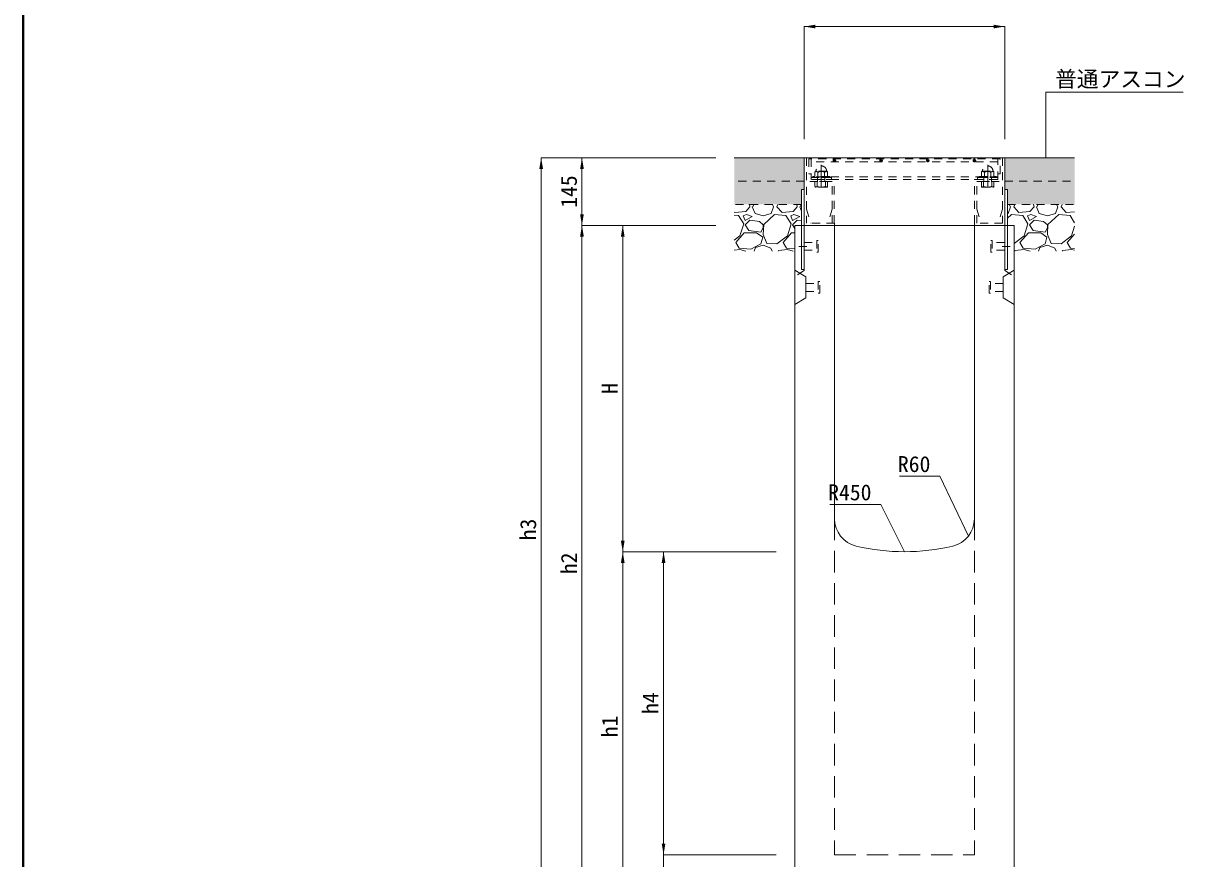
# Model space of a CAD drawing. Units: millimetres at full size. Extents: x 42559 to 133118, y -58351 to -47326.
# Drawn here: x 104126 to 106616, y -54270 to -52478 of the extents above; entities that cross this region are included whole.
import ezdxf
from ezdxf.enums import TextEntityAlignment as Align

# ---------------------------------------------------------------- set-up
doc = ezdxf.new("R2010")
doc.units = ezdxf.units.MM
doc.header["$LTSCALE"] = 23
for name, pattern in [('CHAIN', [18.5, 12, -1.5, 3.5, -1.5]), ('USER1', [1.35, 0.75, -0.6]), ('USER2', [3, 2, -1])]:
    doc.linetypes.add(name, pattern=pattern)
for name, color, linetype, lineweight in [('BT', 30, 'USER1', 13), ('インサート', 92, 'USER1', 9), ('グレーチング', 7, 'USER1', 13), ('ハッチング_基礎', 150, 'Continuous', 9), ('受枠', 3, 'Continuous', 9), ('図枠', 7, 'Continuous', 5), ('寸法線', 7, 'Continuous', 13), ('引出線', 4, 'Continuous', 13), ('本体', 2, 'Continuous', 13), ('舗装・基礎', 3, 'Continuous', 13)]:
    doc.layers.add(name, color=color, linetype=linetype, lineweight=lineweight)
doc.layers.add('ハッチング_舗装', color=7, linetype='Continuous')
doc.styles.add('ＭＳ ゴシック', font='')
doc.styles.get('ＭＳ ゴシック').set_extended_font_data('MS Gothic')

# ---------------------------------------------------------------- blocks, each defined once
blk = doc.blocks.new('filled_arrow')
at = {"color": 0, "linetype": 'Continuous', "lineweight": -2}
blk.add_solid([(7.5, 1.25), (0, 0), (7.5, -1.25)], dxfattribs=at)

msp = doc.modelspace()

# ---------------------------------------------------------------- hatches: boundary and pattern name
at = {"layer": 'ハッチング_舗装'}
for points in [[(105651.62, -52766.27), (105651.62, -52816.27), (105801.62, -52816.27), (105801.62, -52766.27)], [(106225.62, -52816.27), (106381.62, -52816.27), (106381.62, -52766.27), (106231.62, -52766.27), (106231.62, -52816.27)], [(105801.62, -52816.27), (105801.62, -52834.27), (105795.62, -52834.27), (105795.62, -52866.27), (105651.62, -52866.27), (105651.62, -52816.27)], [(106231.62, -52816.27), (106231.62, -52834.27), (106237.62, -52834.27), (106237.62, -52866.27), (106381.62, -52866.27), (106381.62, -52816.27)]]:
    msp.add_hatch(color=256, dxfattribs=at).paths.add_polyline_path(points)

# ---------------------------------------------------------------- linework, layer by layer
at = {"layer": 'BT'}
for p, q in [((105824.62, -52797.2), (105824.62, -52806.33)), ((105849.54, -52795.12), (105826.69, -52795.12)), ((105831.11, -52797.2), (105831.11, -52806.33)), ((105845.12, -52797.2), (105845.12, -52806.33)), ((105851.62, -52797.2), (105851.62, -52806.33)), ((106181.62, -52797.2), (106181.62, -52806.33)), ((106183.69, -52795.12), (106206.54, -52795.12)), ((106188.11, -52797.2), (106188.11, -52806.33)), ((106202.12, -52797.2), (106202.12, -52806.33)), ((106208.62, -52797.2), (106208.62, -52806.33)), ((105855.62, -52806.33), (105820.62, -52806.33)), ((105855.62, -52808.27), (105820.62, -52808.27)), ((105851.62, -52817.27), (105824.62, -52817.27)), ((105824.62, -52817.27), (105824.62, -52827.63)), ((105829.24, -52827.94), (105829.24, -52817.27)), ((105830.12, -52817.27), (105830.12, -52808.27)), ((105846.12, -52817.27), (105846.12, -52808.27)), ((105846.99, -52827.94), (105846.99, -52817.27)), ((105851.62, -52817.27), (105851.62, -52827.63)), ((106177.62, -52806.33), (106212.62, -52806.33)), ((106177.62, -52808.27), (106212.62, -52808.27)), ((106181.62, -52817.27), (106208.62, -52817.27)), ((106181.62, -52817.27), (106181.62, -52827.63)), ((106186.24, -52827.94), (106186.24, -52817.27)), ((106187.12, -52817.27), (106187.12, -52808.27)), ((106203.12, -52817.27), (106203.12, -52808.27)), ((106203.99, -52827.94), (106203.99, -52817.27)), ((106208.62, -52817.27), (106208.62, -52827.63)), ((105849.67, -52829.58), (105826.56, -52829.58)), ((106183.56, -52829.58), (106206.67, -52829.58))]:
    msp.add_line(p, q, dxfattribs=at)
for centre, radius, start, end in [((105826.69, -52797.2), 2.08, 90, 180), ((105838.12, -52795.12), 11.42, 0, 180), ((105838.12, -52809.87), 14.48, 61.04954, 118.95046), ((105849.54, -52797.2), 2.08, 0, 90), ((106183.69, -52797.2), 2.08, 90, 180), ((106195.12, -52795.12), 11.42, 0, 180), ((106195.12, -52809.87), 14.48, 61.04954, 118.95046), ((106206.54, -52797.2), 2.08, 0, 90), ((105820.62, -52807.33), 1, 90, 180), ((105820.62, -52807.27), 1, 180, 270), ((105826.56, -52827.63), 1.95, 180, 270), ((105838.12, -52797.67), 31.54, 253.6626, 286.3374), ((105849.67, -52827.63), 1.95, 270, 0), ((105855.62, -52807.33), 1, 0, 90), ((105855.62, -52807.27), 1, 270, 0), ((106177.62, -52807.33), 1, 90, 180), ((106177.62, -52807.27), 1, 180, 270), ((106183.56, -52827.63), 1.95, 180, 270), ((106195.12, -52797.67), 31.54, 253.6626, 286.3374), ((106206.67, -52827.63), 1.95, 270, 0), ((106212.62, -52807.33), 1, 0, 90), ((106212.62, -52807.27), 1, 270, 0)]:
    msp.add_arc(centre, radius, start, end, dxfattribs=at)
for points in [[(105826.69, -52795.78), (105826.06, -52795.9), (105825.02, -52796.27), (105824.62, -52797.2)], [(105831.11, -52797.2), (105829.69, -52796.26), (105828.16, -52795.69), (105826.69, -52795.78)], [(105845.12, -52797.2), (105846.54, -52796.26), (105848.07, -52795.69), (105849.54, -52795.78)], [(105849.54, -52795.78), (105850.17, -52795.9), (105851.21, -52796.27), (105851.62, -52797.2)], [(106183.69, -52795.78), (106183.06, -52795.9), (106182.02, -52796.27), (106181.62, -52797.2)], [(106188.11, -52797.2), (106186.69, -52796.26), (106185.16, -52795.69), (106183.69, -52795.78)], [(106202.12, -52797.2), (106203.54, -52796.26), (106205.07, -52795.69), (106206.54, -52795.78)], [(106206.54, -52795.78), (106207.17, -52795.9), (106208.21, -52796.27), (106208.62, -52797.2)], [(105826.08, -52828.93), (105825.64, -52828.86), (105824.77, -52828.72), (105824.62, -52827.26)], [(105829.24, -52827.94), (105828.19, -52828.6), (105827.11, -52829), (105826.08, -52828.93)], [(105846.99, -52827.94), (105848.04, -52828.6), (105849.12, -52829), (105850.15, -52828.93)], [(105850.15, -52828.93), (105850.59, -52828.86), (105851.46, -52828.72), (105851.62, -52827.26)], [(106183.08, -52828.93), (106182.64, -52828.86), (106181.77, -52828.72), (106181.62, -52827.26)], [(106186.24, -52827.94), (106185.19, -52828.6), (106184.11, -52829), (106183.08, -52828.93)], [(106203.99, -52827.94), (106205.04, -52828.6), (106206.12, -52829), (106207.15, -52828.93)], [(106207.15, -52828.93), (106207.59, -52828.86), (106208.46, -52828.72), (106208.62, -52827.26)]]:
    msp.add_open_spline(points, degree=3, dxfattribs=at)
at = {"layer": 'インサート'}
for p, q in [((105801.62, -52947.77), (105828.62, -52947.77)), ((105801.62, -52947.77), (105801.62, -52964.77)), ((105831.62, -52943.77), (105828.62, -52943.77)), ((105828.62, -52943.77), (105828.62, -52968.77)), ((105831.62, -52968.77), (105831.62, -52943.77)), ((106201.62, -52943.77), (106204.62, -52943.77)), ((106201.62, -52968.77), (106201.62, -52943.77)), ((106204.62, -52943.77), (106204.62, -52968.77)), ((106231.62, -52947.77), (106204.62, -52947.77)), ((106231.62, -52947.77), (106231.62, -52964.77)), ((105801.62, -52964.77), (105828.62, -52964.77)), ((105828.62, -52968.77), (105831.62, -52968.77)), ((106204.62, -52968.77), (106201.62, -52968.77)), ((106231.62, -52964.77), (106204.62, -52964.77)), ((105804.82, -53035.77), (105831.82, -53035.77)), ((105804.82, -53035.77), (105804.82, -53052.77)), ((105804.82, -53052.77), (105831.82, -53052.77)), ((105834.82, -53031.77), (105831.82, -53031.77)), ((105831.82, -53031.77), (105831.82, -53056.77)), ((105834.82, -53056.77), (105834.82, -53031.77)), ((106198.42, -53031.77), (106201.42, -53031.77)), ((106198.42, -53056.77), (106198.42, -53031.77)), ((106201.42, -53031.77), (106201.42, -53056.77)), ((106228.42, -53035.77), (106201.42, -53035.77)), ((106228.42, -53052.77), (106201.42, -53052.77)), ((106228.42, -53035.77), (106228.42, -53052.77)), ((105831.82, -53056.77), (105834.82, -53056.77)), ((106201.42, -53056.77), (106198.42, -53056.77))]:
    msp.add_line(p, q, dxfattribs=at)
at = {"layer": 'グレーチング'}
for p, q in [((105811.62, -52768.77), (105811.62, -52800.77)), ((106221.62, -52768.77), (105811.62, -52768.77)), ((105816.12, -52768.77), (105816.12, -52812.77)), ((106217.12, -52774.77), (105816.12, -52774.77)), ((106217.12, -52812.77), (106217.12, -52768.77)), ((106221.62, -52800.77), (106221.62, -52768.77)), ((105811.62, -52800.77), (105816.12, -52800.77)), ((106221.62, -52800.77), (106217.12, -52800.77)), ((106217.12, -52806.77), (105816.12, -52806.77)), ((105816.12, -52808.27), (105860.12, -52808.27)), ((106217.12, -52812.77), (105816.12, -52812.77)), ((105860.12, -52808.27), (105860.12, -52812.77)), ((106217.12, -52808.27), (106173.12, -52808.27)), ((106173.12, -52808.27), (106173.12, -52812.77))]:
    msp.add_line(p, q, dxfattribs=at)
at = {"layer": 'グレーチング', "lineweight": 9}
for p, q in [((105869.62, -52771.77), (105863.62, -52771.77)), ((105866.62, -52768.77), (105866.62, -52774.77)), ((105969.62, -52771.77), (105963.62, -52771.77)), ((105966.62, -52768.77), (105966.62, -52774.77)), ((106069.62, -52771.77), (106063.62, -52771.77)), ((106066.62, -52768.77), (106066.62, -52774.77)), ((106169.62, -52771.77), (106163.62, -52771.77)), ((106166.62, -52768.77), (106166.62, -52774.77))]:
    msp.add_line(p, q, dxfattribs=at)
for centre in [(105866.62, -52771.77), (105966.62, -52771.77), (106066.62, -52771.77), (106166.62, -52771.77)]:
    msp.add_circle(centre, 3, dxfattribs=at)
at = {"layer": 'ハッチング_基礎'}
for p, q in [((105685.12, -52871.65), (105675.98, -52881.81)), ((105684.1, -52866.57), (105682.93, -52866.27)), ((105685.12, -52871.65), (105684.1, -52866.57)), ((105690.2, -52871.65), (105696.3, -52885.87)), ((105691.22, -52871.65), (105693.52, -52866.27)), ((105730.84, -52885.87), (105735.92, -52871.65)), ((105733.44, -52866.27), (105735.92, -52871.65)), ((105743.03, -52871.65), (105745.05, -52866.27)), ((105754.21, -52883.84), (105743.03, -52871.65)), ((105786.72, -52871.65), (105777.58, -52881.81)), ((105785.7, -52866.57), (105784.53, -52866.27)), ((105786.72, -52871.65), (105785.7, -52866.57)), ((105791.8, -52871.65), (105795.62, -52880.55)), ((105792.82, -52871.65), (105795.12, -52866.27)), ((106238.84, -52885.87), (106243.92, -52871.65)), ((106241.44, -52866.27), (106243.92, -52871.65)), ((106251.03, -52871.65), (106253.05, -52866.27)), ((106262.21, -52883.84), (106251.03, -52871.65)), ((106294.72, -52871.65), (106285.58, -52881.81)), ((106293.7, -52866.57), (106292.53, -52866.27)), ((106294.72, -52871.65), (106293.7, -52866.57)), ((106299.8, -52871.65), (106305.9, -52885.87)), ((106300.82, -52871.65), (106303.12, -52866.27)), ((106340.44, -52885.87), (106345.52, -52871.65)), ((106343.04, -52866.27), (106345.52, -52871.65)), ((106352.63, -52871.65), (106354.65, -52866.27)), ((106363.81, -52883.84), (106352.63, -52871.65)), ((105652.61, -52883.84), (105651.62, -52882.75)), ((105660.74, -52889.93), (105651.62, -52889.17)), ((105675.98, -52881.81), (105652.61, -52883.84)), ((105671.91, -52908.22), (105660.74, -52889.93)), ((105678.01, -52887.9), (105670.9, -52890.95)), ((105670.9, -52890.95), (105674.96, -52901.11)), ((105674.96, -52901.11), (105690.2, -52891.97)), ((105685.12, -52900.09), (105674.96, -52910.25)), ((105690.2, -52891.97), (105678.01, -52887.9)), ((105705.44, -52903.14), (105685.12, -52900.09)), ((105696.3, -52885.87), (105713.57, -52890.95)), ((105713.57, -52910.25), (105705.44, -52903.14)), ((105713.57, -52890.95), (105730.84, -52885.87)), ((105737.95, -52887.9), (105714.58, -52909.24)), ((105762.34, -52889.93), (105737.95, -52887.9)), ((105777.58, -52881.81), (105754.21, -52883.84)), ((105773.51, -52908.22), (105762.34, -52889.93)), ((105779.61, -52887.9), (105772.5, -52890.95)), ((105772.5, -52890.95), (105776.56, -52901.11)), ((105776.56, -52901.11), (105791.8, -52891.97)), ((105786.72, -52900.09), (105776.56, -52910.25)), ((105791.8, -52891.97), (105779.61, -52887.9)), ((105795.62, -52901.43), (105786.72, -52900.09)), ((106237.62, -52886.23), (106238.84, -52885.87)), ((106245.95, -52887.9), (106237.62, -52895.51)), ((106270.34, -52889.93), (106245.95, -52887.9)), ((106285.58, -52881.81), (106262.21, -52883.84)), ((106281.51, -52908.22), (106270.34, -52889.93)), ((106287.61, -52887.9), (106280.5, -52890.95)), ((106280.5, -52890.95), (106284.56, -52901.11)), ((106284.56, -52901.11), (106299.8, -52891.97)), ((106294.72, -52900.09), (106284.56, -52910.25)), ((106299.8, -52891.97), (106287.61, -52887.9)), ((106315.04, -52903.14), (106294.72, -52900.09)), ((106305.9, -52885.87), (106323.17, -52890.95)), ((106323.17, -52910.25), (106315.04, -52903.14)), ((106323.17, -52890.95), (106340.44, -52885.87)), ((106347.55, -52887.9), (106324.18, -52909.24)), ((106371.94, -52889.93), (106347.55, -52887.9)), ((106381.62, -52882.29), (106363.81, -52883.84)), ((106381.62, -52905.77), (106371.94, -52889.93)), ((105654.64, -52947.85), (105672.93, -52927.53)), ((105663.78, -52933.62), (105671.91, -52908.22)), ((105672.93, -52927.53), (105699.34, -52927.53)), ((105674.96, -52910.25), (105683.09, -52922.45)), ((105683.09, -52922.45), (105708.49, -52925.49)), ((105699.34, -52927.53), (105712.55, -52936.67)), ((105708.49, -52925.49), (105713.57, -52916.35)), ((105714.58, -52909.24), (105713.57, -52930.57)), ((105713.57, -52916.35), (105713.57, -52910.25)), ((105756.24, -52947.85), (105774.53, -52927.53)), ((105765.38, -52933.62), (105773.51, -52908.22)), ((105774.53, -52927.53), (105781.62, -52927.53)), ((105776.56, -52910.25), (105781.62, -52917.84)), ((106264.24, -52947.85), (106282.53, -52927.53)), ((106273.38, -52933.62), (106281.51, -52908.22)), ((106282.53, -52927.53), (106308.94, -52927.53)), ((106284.56, -52910.25), (106292.69, -52922.45)), ((106292.69, -52922.45), (106318.09, -52925.49)), ((106308.94, -52927.53), (106322.15, -52936.67)), ((106318.09, -52925.49), (106323.17, -52916.35)), ((106324.18, -52909.24), (106323.17, -52930.57)), ((106323.17, -52916.35), (106323.17, -52910.25)), ((106374.98, -52933.62), (106381.62, -52912.9)), ((105651.62, -52943.02), (105663.78, -52933.62)), ((105661.75, -52960.04), (105654.64, -52947.85)), ((105708.49, -52950.89), (105687.15, -52962.07)), ((105712.55, -52936.67), (105708.49, -52950.89)), ((105713.57, -52930.57), (105721.7, -52949.88)), ((105721.7, -52949.88), (105743.03, -52950.89)), ((105743.03, -52950.89), (105765.38, -52933.62)), ((105763.35, -52960.04), (105756.24, -52947.85)), ((106251.62, -52950.44), (106273.38, -52933.62)), ((106271.35, -52960.04), (106264.24, -52947.85)), ((106318.09, -52950.89), (106296.75, -52962.07)), ((106322.15, -52936.67), (106318.09, -52950.89)), ((106323.17, -52930.57), (106331.3, -52949.88)), ((106331.3, -52949.88), (106352.63, -52950.89)), ((106352.63, -52950.89), (106374.98, -52933.62)), ((106365.84, -52947.85), (106381.62, -52930.32)), ((106372.95, -52960.04), (106365.84, -52947.85)), ((105663.78, -52963.09), (105651.62, -52964.37)), ((105687.15, -52962.07), (105661.75, -52960.04)), ((105676.53, -52966.27), (105663.78, -52963.09)), ((105694.2, -52966.27), (105697.31, -52959.02)), ((105697.31, -52959.02), (105713.57, -52953.94)), ((105713.57, -52953.94), (105729.82, -52960.04)), ((105729.82, -52960.04), (105732.7, -52966.27)), ((105745.65, -52966.27), (105746.08, -52965.12)), ((105765.38, -52963.09), (105746.08, -52965.12)), ((105781.62, -52961.5), (105763.35, -52960.04)), ((105778.13, -52966.27), (105765.38, -52963.09)), ((106253.65, -52966.27), (106254.08, -52965.12)), ((106273.38, -52963.09), (106254.08, -52965.12)), ((106296.75, -52962.07), (106271.35, -52960.04)), ((106286.13, -52966.27), (106273.38, -52963.09)), ((106303.8, -52966.27), (106306.91, -52959.02)), ((106306.91, -52959.02), (106323.17, -52953.94)), ((106323.17, -52953.94), (106339.42, -52960.04)), ((106339.42, -52960.04), (106342.3, -52966.27)), ((106355.25, -52966.27), (106355.68, -52965.12)), ((106374.98, -52963.09), (106355.68, -52965.12)), ((106381.62, -52960.73), (106372.95, -52960.04)), ((106381.62, -52964.74), (106374.98, -52963.09))]:
    msp.add_line(p, q, dxfattribs=at)
at = {"layer": '受枠'}
for p, q in [((105801.62, -52766.27), (106231.62, -52766.27)), ((105801.62, -53006.27), (105801.62, -52766.27)), ((106231.62, -53006.27), (106231.62, -52766.27)), ((105795.62, -52834.27), (105795.62, -53006.27)), ((105801.62, -52834.27), (105795.62, -52834.27)), ((106231.62, -52834.27), (106237.62, -52834.27)), ((106237.62, -52834.27), (106237.62, -53006.27)), ((106231.62, -52911.27), (105801.62, -52911.27)), ((105795.62, -53006.27), (105801.62, -53006.27)), ((106237.62, -53006.27), (106231.62, -53006.27))]:
    msp.add_line(p, q, dxfattribs=at)
at = {"layer": '受枠', "linetype": 'USER1'}
for p, q in [((105806.12, -52766.27), (105806.12, -52906.77)), ((106227.12, -52766.27), (106227.12, -52906.77)), ((105866.12, -52812.77), (105806.12, -52812.77)), ((105861.62, -52817.27), (105806.12, -52817.27)), ((105861.62, -52906.77), (105861.62, -52817.27)), ((105866.12, -52906.77), (105866.12, -52812.77)), ((106167.12, -52906.77), (106167.12, -52812.77)), ((106167.12, -52812.77), (106227.12, -52812.77)), ((106171.62, -52906.77), (106171.62, -52817.27)), ((106171.62, -52817.27), (106227.12, -52817.27)), ((105806.12, -52876.77), (105816.12, -52906.77)), ((105861.62, -52876.77), (105851.62, -52906.77)), ((106171.62, -52876.77), (106181.62, -52906.77)), ((106227.12, -52876.77), (106217.12, -52906.77)), ((105866.62, -52906.77), (105806.12, -52906.77)), ((105866.62, -52906.77), (105866.62, -52911.27)), ((106227.12, -52906.77), (106166.62, -52906.77)), ((106166.62, -52911.27), (106166.62, -52906.77))]:
    msp.add_line(p, q, dxfattribs=at)
at = {"layer": '受枠', "linetype": 'CHAIN'}
for p, q in [((105838.12, -52830.32), (105838.12, -52781.58)), ((106195.12, -52830.32), (106195.12, -52781.58)), ((105789.95, -52956.27), (105807.28, -52956.27)), ((106243.28, -52956.27), (106225.95, -52956.27))]:
    msp.add_line(p, q, dxfattribs=at)
at = {"layer": '図枠', "lineweight": 40}
msp.add_line((104126.2, -56830.02), (104126.2, -49905.02), dxfattribs=at)
at = {"layer": '寸法線'}
for p, q in [((105801.62, -52484.75), (106231.62, -52484.75)), ((105801.62, -52726.27), (105801.62, -52484.75)), ((106231.62, -52726.27), (106231.62, -52484.75)), ((105237.29, -54361.27), (105237.29, -52766.27)), ((105611.62, -52766.27), (105237.29, -52766.27)), ((105324.79, -52911.27), (105324.79, -52766.27)), ((105611.62, -52766.27), (105324.79, -52766.27)), ((105611.62, -52911.27), (105324.79, -52911.27)), ((105324.79, -54361.27), (105324.79, -52911.27)), ((105611.62, -52911.27), (105324.79, -52911.27)), ((105412.29, -53611.27), (105412.29, -52911.27)), ((105611.62, -52911.27), (105412.29, -52911.27)), ((105741.62, -53611.27), (105412.29, -53611.27)), ((105412.29, -54361.27), (105412.29, -53611.27)), ((105741.62, -53611.27), (105412.29, -53611.27)), ((105499.79, -53611.27), (105499.79, -54261.27)), ((105741.62, -53611.27), (105499.79, -53611.27)), ((105499.79, -54213.27), (105499.79, -54409.27)), ((105741.62, -54261.27), (105499.79, -54261.27)), ((105741.62, -54261.27), (105499.79, -54261.27))]:
    msp.add_line(p, q, dxfattribs=at)
at = {"layer": '引出線'}
for points in [[(106319.64, -52766.27), (106319.64, -52625.52), (106614.48, -52625.52)], [(106153.68, -53577.95), (106092.22, -53449.46), (106006.07, -53449.46)], [(106016.62, -53611.27), (105965.84, -53510.08), (105856.3, -53510.08)]]:
    msp.add_lwpolyline(points, dxfattribs=at)
at = {"layer": '本体'}
for p, q in [((105781.62, -52911.27), (105781.62, -54361.27)), ((105781.62, -52911.27), (105866.62, -52911.27)), ((105866.62, -52911.27), (105866.62, -53540.74)), ((106166.62, -52911.27), (106251.62, -52911.27)), ((106166.62, -52911.27), (106166.62, -53540.74)), ((106251.62, -52911.27), (106251.62, -54361.27))]:
    msp.add_line(p, q, dxfattribs=at)
at = {"layer": '本体', "linetype": 'USER1'}
for p, q in [((105801.62, -52911.27), (105801.62, -53008.27)), ((106231.62, -52911.27), (106231.62, -53008.27)), ((105801.62, -53008.27), (105781.62, -53020.77)), ((106231.62, -53008.27), (106251.62, -53020.77))]:
    msp.add_line(p, q, dxfattribs=at)
at = {"layer": '本体', "lineweight": 9}
for p, q in [((105781.62, -53007.27), (105804.82, -53021.77)), ((105804.82, -53021.77), (105804.82, -53066.77)), ((106251.62, -53007.27), (106228.42, -53021.77)), ((106228.42, -53021.77), (106228.42, -53066.77)), ((105804.82, -53066.77), (105781.62, -53081.27)), ((106228.42, -53066.77), (106251.62, -53081.27))]:
    msp.add_line(p, q, dxfattribs=at)
at = {"layer": '本体', "linetype": 'USER2', "lineweight": 15}
for p, q in [((105866.62, -53540.74), (105866.62, -54261.27)), ((106166.62, -53540.74), (106166.62, -54261.27)), ((105866.62, -54261.27), (106166.62, -54261.27))]:
    msp.add_line(p, q, dxfattribs=at)
at = {"layer": '本体'}
for centre, radius, start, end in [((105926.62, -53540.74), 60, 180, 256.65764), ((106106.62, -53540.74), 60, 283.34236, 0), ((106016.62, -53161.27), 450, 256.65764, 283.34236)]:
    msp.add_arc(centre, radius, start, end, dxfattribs=at)
at = {"layer": '舗装・基礎'}
for p, q in [((105801.62, -52766.27), (105651.62, -52766.27)), ((106231.62, -52766.27), (106381.62, -52766.27))]:
    msp.add_line(p, q, dxfattribs=at)
at = {"layer": '舗装・基礎', "linetype": 'USER1'}
for p, q in [((105801.62, -52816.27), (105651.62, -52816.27)), ((106231.62, -52816.27), (106381.62, -52816.27)), ((105795.62, -52866.27), (105651.62, -52866.27)), ((106237.62, -52866.27), (106381.62, -52866.27))]:
    msp.add_line(p, q, dxfattribs=at)

# ---------------------------------------------------------------- block references
at = {"layer": '寸法線', "xscale": 3.2, "yscale": 3.2}
msp.add_blockref('filled_arrow', (105801.62, -52484.75), dxfattribs=at)
for p, rotation in [((106231.62, -52484.75), 180), ((105237.29, -52766.27), 270), ((105324.79, -52766.27), 270), ((105324.79, -52911.27), 90), ((105324.79, -52911.27), 270), ((105412.29, -52911.27), 270), ((105412.29, -53611.27), 90), ((105412.29, -53611.27), 270), ((105499.79, -53611.27), 270), ((105499.79, -54261.27), 90), ((105499.79, -54261.27), 90)]:
    msp.add_blockref('filled_arrow', p, dxfattribs=dict(at, rotation=rotation))
at = {"layer": '引出線', "xscale": 0.16, "yscale": 0.16}
for p, rotation in [((106319.64, -52766.27), 90), ((106153.68, -53577.95), 115.6), ((106016.62, -53611.27), 116.6)]:
    msp.add_blockref('filled_arrow', p, dxfattribs=dict(at, rotation=rotation))

# ---------------------------------------------------------------- texts
at = {"layer": '寸法線', "style": 'ＭＳ ゴシック'}
for s, p in [('145', (105296.79, -52838.77)), ('H', (105384.29, -53261.27)), ('h3', (105209.29, -53563.77)), ('h2', (105296.79, -53636.27)), ('h4', (105471.79, -53936.27)), ('h1', (105384.29, -53986.27))]:
    msp.add_text(s, height=34.18, rotation=90, dxfattribs=at).set_placement(p, align=Align.MIDDLE_CENTER)
at = {"layer": '引出線', "style": 'ＭＳ ゴシック'}
msp.add_text('普通アスコン', height=34.18, dxfattribs=at).set_placement((106339.64, -52580.31), align=Align.TOP_LEFT)
for s, p in [('R60', (106072.22, -53406.26)), ('R450', (105945.84, -53466.88))]:
    msp.add_text(s, height=34.18, dxfattribs=at).set_placement(p, align=Align.TOP_RIGHT)

doc.saveas('drawing.dxf')
